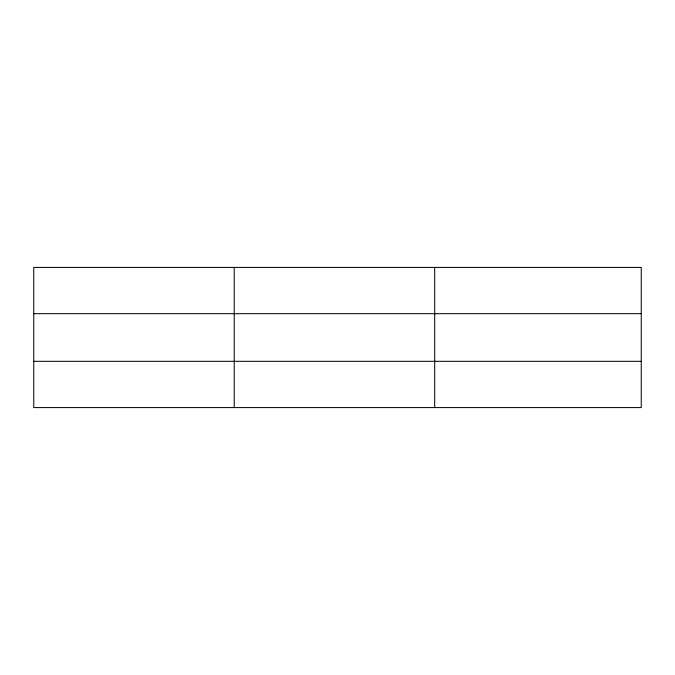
<?xml version="1.0" encoding="UTF-8"?>
<svg xmlns="http://www.w3.org/2000/svg" width="675" height="675" viewBox="0 0 675 675"><rect width="100%" height="100%" fill="white"/><g stroke="black" fill="none" stroke-linecap="round" stroke-linejoin="round"><path stroke-width="1.01" d="M234.225 267.418L234.225 407.582M434.7 267.418L434.7 407.582M641.25 313.673L641.25 267.418L33.75 267.418L33.75 407.582L641.25 407.582L641.25 313.673L33.75 313.673M33.75 361.327L641.25 361.327"/></g></svg>
